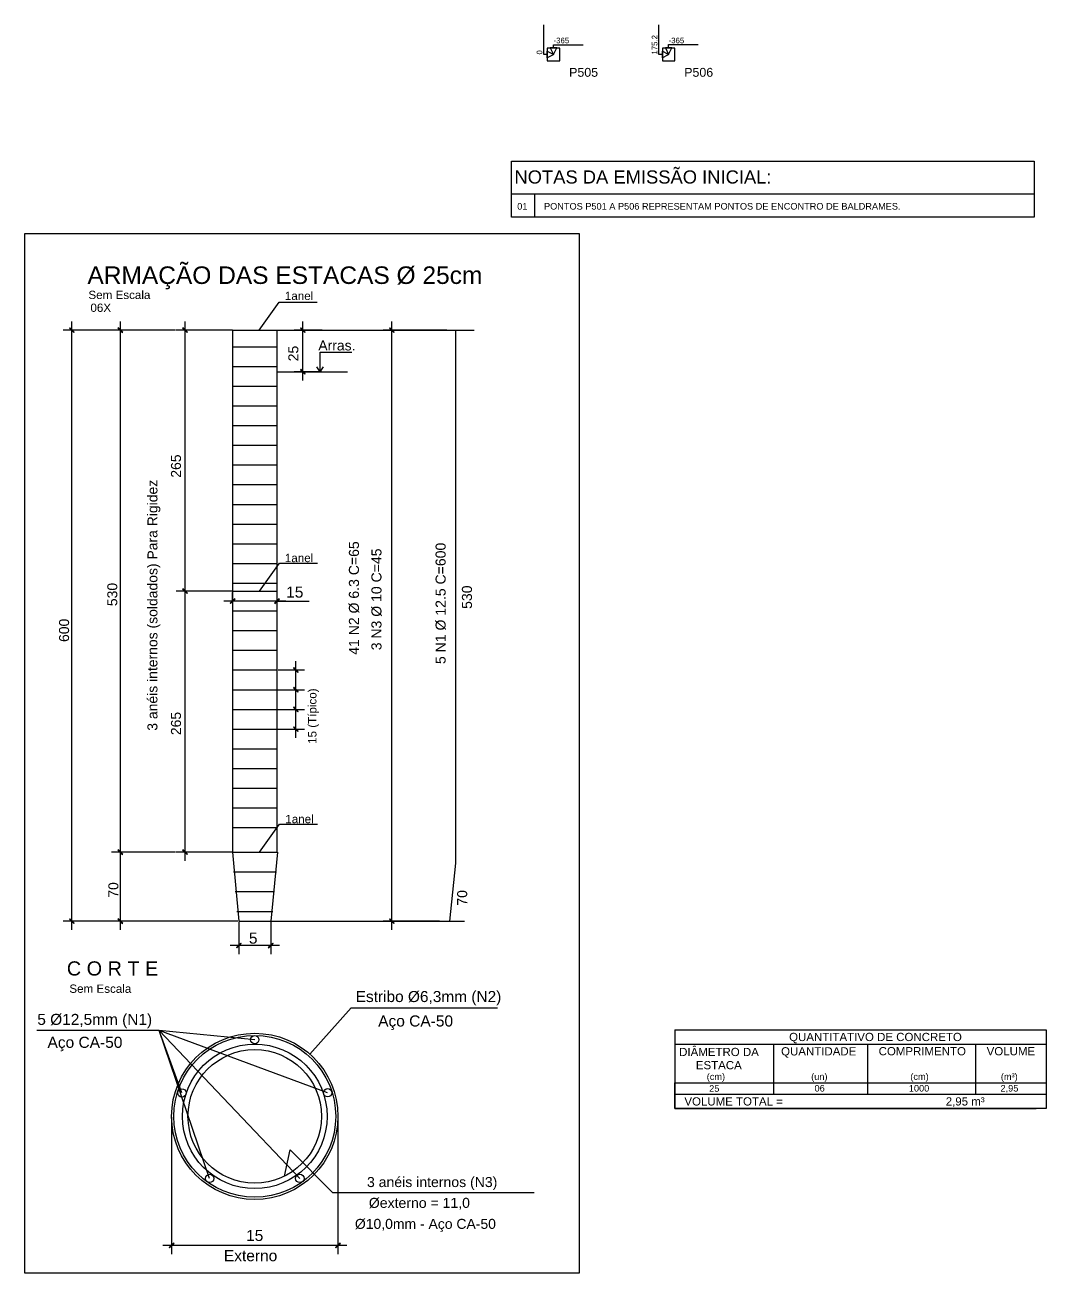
# Model space of a CAD drawing. Extents: x 3 to 128, y 2 to 83.
# Drawn here: x 3.4 to 34.47, y 1.73 to 39.74 of the extents above; entities that cross this region are included whole.
import ezdxf

# ---------------------------------------------------------------- set-up
doc = ezdxf.new("R2010")
doc.units = 0
doc.header["$MEASUREMENT"] = 0
for name, color, linetype in [('1', 3, 'CONTINUOUS'), ('18', 6, 'CONTINUOUS'), ('21', 172, 'CONTINUOUS'), ('23', 100, 'CONTINUOUS'), ('3', 7, 'CONTINUOUS'), ('36', 7, 'CONTINUOUS'), ('6', 178, 'CONTINUOUS')]:
    doc.layers.add(name, color=color, linetype=linetype)
doc.styles.add('TQS_ARIAL', font='arial.ttf')

msp = doc.modelspace()

# ---------------------------------------------------------------- linework, layer by layer
at = {"layer": '1', "color": 3, "linetype": 'Continuous'}
for p, q in [((19.484618, 38.840331), (19.484618, 38.840331)), ((22.987701, 38.840543), (22.987701, 38.840543))]:
    msp.add_line(p, q, dxfattribs=at)
at = {"layer": '18', "color": 6, "linetype": 'Continuous'}
for p, q in [((19.184618, 38.840331), (19.184618, 39.740331)), ((22.687701, 38.840543), (22.687701, 39.740543)), ((19.284618, 38.840331), (19.184618, 38.840331)), ((19.484618, 38.840331), (19.284618, 38.940331)), ((19.284618, 38.940331), (19.284618, 38.740331)), ((19.284618, 38.740331), (19.484618, 38.840331)), ((19.584618, 39.040331), (19.384618, 39.040331)), ((19.384618, 39.040331), (19.484618, 38.840331)), ((19.484618, 39.040331), (19.484618, 39.140331)), ((19.484618, 39.140331), (20.384618, 39.140331)), ((19.484618, 38.840331), (19.584618, 39.040331)), ((22.787701, 38.840543), (22.687701, 38.840543)), ((22.987701, 38.840543), (22.787701, 38.940543)), ((22.787701, 38.940543), (22.787701, 38.740543)), ((22.787701, 38.740543), (22.987701, 38.840543)), ((23.087701, 39.040543), (22.887701, 39.040543)), ((22.887701, 39.040543), (22.987701, 38.840543)), ((22.987701, 39.040543), (22.987701, 39.140543)), ((22.987701, 39.140543), (23.887701, 39.140543)), ((22.987701, 38.840543), (23.087701, 39.040543))]:
    msp.add_line(p, q, dxfattribs=at)
at = {"layer": '21', "color": 172, "linetype": 'Continuous'}
for p, q in [((16.499143, 30.4471), (16.499143, 14.217171)), ((16.499143, 14.217171), (16.321936, 12.445099))]:
    msp.add_line(p, q, dxfattribs=at)
at = {"layer": '23', "color": 100, "linetype": 'Continuous'}
for p, q in [((18.201532, 35.590756), (34.11293, 35.590756)), ((18.201532, 33.890756), (18.201532, 35.590756)), ((34.11293, 35.590756), (34.11293, 33.890756)), ((34.11293, 34.590756), (18.201532, 34.590756)), ((18.901532, 34.590756), (18.901532, 33.890756)), ((34.11293, 33.890756), (18.201532, 33.890756)), ((34.11293, 33.890756), (18.201532, 33.890756)), ((23.174076, 9.138109), (23.174076, 7.088109)), ((23.174076, 9.138109), (34.474076, 9.138109)), ((34.474076, 9.138109), (34.474076, 7.088109)), ((23.174076, 8.788108), (23.174076, 7.088109)), ((34.474076, 8.788108), (34.474076, 7.088109)), ((23.174076, 8.700609), (34.474076, 8.700609)), ((23.174076, 8.438107), (23.174076, 7.088109)), ((26.194076, 7.525609), (26.194076, 8.700609)), ((29.050254, 7.525609), (29.050254, 8.700609)), ((32.337618, 7.175608), (32.337618, 8.700609)), ((34.474076, 8.438107), (34.474076, 7.088109)), ((23.174076, 8.088105), (23.174076, 6.738108)), ((26.194076, 7.175608), (26.194076, 8.350608)), ((26.194076, 7.175608), (26.194076, 8.000607)), ((29.050254, 7.175608), (29.050254, 8.350608)), ((29.050254, 7.175608), (29.050254, 8.000607)), ((32.337618, 7.175608), (32.337618, 8.350608)), ((32.337618, 7.175608), (32.337618, 8.000607)), ((34.474076, 8.088105), (34.474076, 6.738108)), ((23.174076, 7.525609), (34.474076, 7.525609)), ((23.174076, 7.525609), (34.474076, 7.525609)), ((23.174076, 7.088109), (23.174076, 7.525609)), ((23.174076, 7.525609), (34.174076, 7.525609)), ((23.174076, 7.525609), (34.474076, 7.525609)), ((23.174076, 6.738108), (23.174076, 7.175608)), ((23.174076, 7.175608), (34.474076, 7.175608)), ((23.174076, 7.175608), (34.474076, 7.175608)), ((23.174076, 7.088109), (23.174076, 7.175608)), ((23.174076, 7.175608), (34.174076, 7.175608)), ((23.174076, 7.175608), (34.474076, 7.175608)), ((23.174076, 7.088109), (23.174076, 7.175608)), ((23.174076, 7.175608), (34.474076, 7.175608)), ((23.174076, 7.175608), (34.474076, 7.175608)), ((23.174076, 7.175608), (34.174076, 7.175608)), ((23.174076, 7.175608), (34.474076, 7.175608)), ((23.174076, 7.175608), (34.474076, 7.175608)), ((23.174076, 7.175608), (34.174076, 7.175608)), ((23.174076, 7.175608), (34.474076, 7.175608)), ((34.474076, 6.738108), (23.174076, 6.738108)), ((23.174076, 6.738108), (34.174076, 6.738108))]:
    msp.add_line(p, q, dxfattribs=at)
at = {"layer": '3', "color": 7, "linetype": 'Continuous'}
for p, q in [((6.500583, 30.4471), (4.55774, 30.4471)), ((4.824436, 12.180452), (4.824436, 30.713796)), ((7.975708, 30.4471), (6.032864, 30.4471)), ((6.29956, 14.278631), (6.29956, 30.713796)), ((9.717001, 30.4471), (8.002377, 30.4471)), ((8.269073, 22.229517), (8.269073, 30.713796)), ((9.590424, 30.4471), (8.272367, 30.4471)), ((9.704343, 30.4471), (11.079808, 30.4471)), ((9.717001, 30.4471), (9.717001, 14.54533)), ((11.067151, 30.4471), (17.07157, 30.4471)), ((11.067151, 30.4471), (11.067151, 14.54533)), ((12.445593, 30.4471), (11.588281, 30.4471)), ((11.854978, 28.914638), (11.854978, 30.713796)), ((16.237934, 30.4471), (14.29509, 30.4471)), ((14.561787, 12.180452), (14.561787, 30.713796)), ((9.704392, 29.940795), (11.079857, 29.940681)), ((9.704339, 29.340728), (11.079805, 29.340615)), ((12.383218, 29.181334), (12.279223, 29.324921)), ((12.383218, 29.181334), (12.487214, 29.324921)), ((11.092712, 29.181333), (13.213862, 29.181335)), ((12.418923, 29.181334), (11.588281, 29.181334)), ((9.704287, 28.740661), (11.079752, 28.740548)), ((9.704234, 28.140595), (11.0797, 28.140481)), ((9.704182, 27.540528), (11.079647, 27.540415)), ((9.704129, 26.940461), (11.079594, 26.940348)), ((9.704076, 26.340394), (11.079542, 26.340281)), ((9.704024, 25.740328), (11.079489, 25.740215)), ((9.703971, 25.140261), (11.079436, 25.140148)), ((9.703919, 24.540194), (11.079384, 24.540081)), ((9.703866, 23.940128), (11.079331, 23.940015)), ((9.703813, 23.340061), (11.079279, 23.339948)), ((9.717001, 22.496213), (8.002377, 22.496213)), ((9.690331, 22.496213), (8.002377, 22.496213)), ((8.269073, 14.278631), (8.269073, 22.76291)), ((9.703761, 22.739994), (11.079226, 22.739881)), ((9.704343, 22.496325), (11.079808, 22.496212)), ((9.717001, 22.219056), (9.717001, 22.459083)), ((11.333847, 22.192386), (9.450304, 22.192386)), ((11.067151, 22.192386), (12.049351, 22.192386)), ((11.067151, 22.165717), (11.067151, 21.92569)), ((9.703687, 21.896259), (11.079152, 21.896145)), ((9.703634, 21.296192), (11.079099, 21.296079)), ((9.703581, 20.696125), (11.079047, 20.696012)), ((11.639317, 19.229181), (11.639317, 20.36264)), ((9.703529, 20.096059), (11.078994, 20.095945)), ((11.105559, 20.095943), (11.906014, 20.095943)), ((9.703476, 19.495992), (11.078942, 19.495879)), ((11.09382, 19.495878), (11.906014, 19.495878)), ((11.105559, 19.495878), (11.906014, 19.495878)), ((11.639317, 18.629116), (11.639317, 19.762574)), ((11.639317, 18.02905), (11.639317, 19.162508)), ((9.703424, 18.895925), (11.078889, 18.895812)), ((11.09382, 18.895812), (11.906014, 18.895812)), ((11.105559, 18.895812), (11.906014, 18.895812)), ((9.703371, 18.295859), (11.078836, 18.295745)), ((11.09382, 18.295746), (11.906014, 18.295746)), ((9.703318, 17.695792), (11.078784, 17.695679)), ((9.703266, 17.095725), (11.078731, 17.095612)), ((9.703213, 16.495659), (11.078678, 16.495545)), ((9.70316, 15.895592), (11.078626, 15.895479)), ((9.703108, 15.295525), (11.078573, 15.295412)), ((7.720818, 14.545327), (6.032864, 14.545327)), ((7.975708, 14.545327), (6.032864, 14.545327)), ((6.29956, 12.180452), (6.29956, 14.812023)), ((9.690331, 14.545327), (8.002377, 14.545327)), ((9.704343, 14.545332), (11.079808, 14.545095)), ((9.717001, 14.54533), (9.906791, 12.447148)), ((11.079808, 14.54556), (10.877449, 12.447148)), ((9.741154, 13.945263), (11.052061, 13.945263)), ((9.795433, 13.345196), (10.994194, 13.345196)), ((9.849712, 12.74513), (10.936327, 12.74513)), ((6.27289, 12.447148), (4.55774, 12.447148)), ((9.880122, 12.447148), (6.032864, 12.447148)), ((9.906791, 12.447148), (10.877449, 12.447148)), ((9.906791, 12.420479), (9.906791, 11.438707)), ((10.877449, 12.447148), (16.770738, 12.447148)), ((10.877449, 12.420479), (10.877449, 11.438707)), ((16.010241, 12.447148), (14.29509, 12.447148)), ((11.144145, 11.705404), (9.640095, 11.705404)), ((13.321392, 9.809904), (17.782946, 9.809904)), ((7.480968, 9.118559), (3.758021, 9.118559)), ((8.17228, 7.214123), (7.480968, 9.118559)), ((10.391156, 8.836978), (7.480968, 9.118559)), ((12.609304, 7.221522), (7.480968, 9.118559)), ((9.018125, 4.611), (7.480968, 9.118559)), ((11.763281, 4.61225), (7.480968, 9.118559)), ((7.859688, 6.474137), (7.859688, 2.302121)), ((12.922624, 6.474137), (12.922624, 2.302121)), ((12.755373, 4.180464), (18.892566, 4.180464)), ((13.189321, 2.568818), (7.592992, 2.568818))]:
    msp.add_line(p, q, dxfattribs=at)
for points in [[(3.396989, 33.387914), (20.259823, 33.387914), (20.259823, 1.729537), (3.396989, 1.729537), (3.396989, 33.387914)], [(10.52645, 30.447386), (11.133182, 31.298631), (12.291334, 31.298631)], [(4.884038, 30.373354), (4.898182, 30.387497), (4.764834, 30.520845), (4.75069, 30.506702), (4.884038, 30.373354)], [(6.359162, 30.373354), (6.373306, 30.387497), (6.239958, 30.520845), (6.225814, 30.506702), (6.359162, 30.373354)], [(8.328676, 30.373354), (8.342819, 30.387497), (8.209471, 30.520845), (8.195328, 30.506702), (8.328676, 30.373354)], [(11.91458, 30.373354), (11.928724, 30.387497), (11.795375, 30.520845), (11.781232, 30.506702), (11.91458, 30.373354)], [(14.621389, 30.373354), (14.635533, 30.387497), (14.502184, 30.520845), (14.488041, 30.506702), (14.621389, 30.373354)], [(12.383218, 29.181334), (12.383218, 29.775465), (13.346497, 29.775465)], [(11.795375, 29.25508), (11.781232, 29.240936), (11.91458, 29.107588), (11.928724, 29.121732), (11.795375, 29.25508)], [(10.539108, 22.496499), (11.14584, 23.347744), (12.303992, 23.347744)], [(8.328676, 22.422467), (8.342819, 22.436611), (8.209471, 22.569959), (8.195328, 22.555815), (8.328676, 22.422467)], [(8.209471, 22.569959), (8.195328, 22.555815), (8.328676, 22.422467), (8.342819, 22.436611), (8.209471, 22.569959)], [(9.790746, 22.251989), (9.776603, 22.266132), (9.643255, 22.132784), (9.657398, 22.11864), (9.790746, 22.251989)], [(10.993405, 22.132784), (11.007548, 22.11864), (11.140896, 22.251989), (11.126753, 22.266132), (10.993405, 22.132784)], [(11.698919, 20.022198), (11.713063, 20.036341), (11.579715, 20.169689), (11.565571, 20.155546), (11.698919, 20.022198)], [(11.698919, 19.422132), (11.713063, 19.436276), (11.579715, 19.569624), (11.565571, 19.55548), (11.698919, 19.422132)], [(11.579715, 19.569624), (11.565571, 19.55548), (11.698919, 19.422132), (11.713063, 19.436276), (11.579715, 19.569624)], [(11.698919, 18.822066), (11.713063, 18.83621), (11.579715, 18.969558), (11.565571, 18.955414), (11.698919, 18.822066)], [(11.579715, 18.969558), (11.565571, 18.955414), (11.698919, 18.822066), (11.713063, 18.83621), (11.579715, 18.969558)], [(11.579715, 18.369492), (11.565571, 18.355349), (11.698919, 18.222), (11.713063, 18.236144), (11.579715, 18.369492)], [(10.539108, 14.545846), (11.14584, 15.397091), (12.303992, 15.397091)], [(6.239958, 14.619073), (6.225814, 14.604929), (6.359162, 14.471581), (6.373306, 14.485725), (6.239958, 14.619073)], [(6.359162, 14.471581), (6.373306, 14.485725), (6.239958, 14.619073), (6.225814, 14.604929), (6.359162, 14.471581)], [(8.209471, 14.619073), (8.195328, 14.604929), (8.328676, 14.471581), (8.342819, 14.485725), (8.209471, 14.619073)], [(4.764834, 12.520894), (4.75069, 12.506751), (4.884038, 12.373403), (4.898182, 12.387546), (4.764834, 12.520894)], [(6.239958, 12.520894), (6.225814, 12.506751), (6.359162, 12.373403), (6.373306, 12.387546), (6.239958, 12.520894)], [(14.502184, 12.520894), (14.488041, 12.506751), (14.621389, 12.373403), (14.635533, 12.387546), (14.502184, 12.520894)], [(9.980537, 11.765006), (9.966394, 11.77915), (9.833045, 11.645802), (9.847189, 11.631658), (9.980537, 11.765006)], [(10.803703, 11.645802), (10.817847, 11.631658), (10.951195, 11.765006), (10.937051, 11.77915), (10.803703, 11.645802)], [(12.069391, 8.396026), (13.321392, 9.809904)], [(11.291367, 4.678377), (11.470868, 5.477572), (12.755373, 4.180464)], [(7.933434, 2.62842), (7.91929, 2.642564), (7.785942, 2.509215), (7.800086, 2.495072), (7.933434, 2.62842)], [(12.848878, 2.509215), (12.863022, 2.495072), (12.99637, 2.62842), (12.982226, 2.642564), (12.848878, 2.509215)]]:
    msp.add_lwpolyline(points, dxfattribs=at)
for centre, radius in [((10.391156, 6.500806), 2.531468), ((10.391156, 6.500806), 2.463962), ((10.391156, 8.836978), 0.127791), ((10.391156, 6.500806), 2.201405), ((10.391156, 6.500806), 2.032641), ((8.17228, 7.214123), 0.127791), ((12.609304, 7.221522), 0.127791), ((9.018125, 4.611), 0.127791), ((11.763281, 4.61225), 0.127791)]:
    msp.add_circle(centre, radius, dxfattribs=at)
for points in [[(4.884038, 30.373354), (4.764834, 30.520845), (4.75069, 30.506702)], [(4.884038, 30.373354), (4.75069, 30.506702), (4.884038, 30.373354)], [(4.884038, 30.373354), (4.898182, 30.387497), (4.764834, 30.520845)], [(6.359162, 30.373354), (6.239958, 30.520845), (6.225814, 30.506702)], [(6.359162, 30.373354), (6.225814, 30.506702), (6.359162, 30.373354)], [(6.359162, 30.373354), (6.373306, 30.387497), (6.239958, 30.520845)], [(8.328676, 30.373354), (8.209471, 30.520845), (8.195328, 30.506702)], [(8.328676, 30.373354), (8.195328, 30.506702), (8.328676, 30.373354)], [(8.328676, 30.373354), (8.342819, 30.387497), (8.209471, 30.520845)], [(11.91458, 30.373354), (11.795375, 30.520845), (11.781232, 30.506702)], [(11.91458, 30.373354), (11.781232, 30.506702), (11.91458, 30.373354)], [(11.91458, 30.373354), (11.928724, 30.387497), (11.795375, 30.520845)], [(14.621389, 30.373354), (14.502184, 30.520845), (14.488041, 30.506702)], [(14.621389, 30.373354), (14.488041, 30.506702), (14.621389, 30.373354)], [(14.621389, 30.373354), (14.635533, 30.387497), (14.502184, 30.520845)], [(11.795375, 29.25508), (11.781232, 29.240936), (11.91458, 29.107588)], [(11.795375, 29.25508), (11.91458, 29.107588), (11.928724, 29.121732)], [(11.795375, 29.25508), (11.928724, 29.121732), (11.795375, 29.25508)], [(8.328676, 22.422467), (8.209471, 22.569959), (8.195328, 22.555815)], [(8.209471, 22.569959), (8.195328, 22.555815), (8.328676, 22.422467)], [(8.328676, 22.422467), (8.195328, 22.555815), (8.328676, 22.422467)], [(8.328676, 22.422467), (8.342819, 22.436611), (8.209471, 22.569959)], [(8.209471, 22.569959), (8.328676, 22.422467), (8.342819, 22.436611)], [(8.209471, 22.569959), (8.342819, 22.436611), (8.209471, 22.569959)], [(9.790746, 22.251989), (9.776603, 22.266132), (9.643255, 22.132784)], [(9.790746, 22.251989), (9.643255, 22.132784), (9.657398, 22.11864)], [(9.790746, 22.251989), (9.657398, 22.11864), (9.790746, 22.251989)], [(10.993405, 22.132784), (11.140896, 22.251989), (11.126753, 22.266132)], [(10.993405, 22.132784), (11.126753, 22.266132), (10.993405, 22.132784)], [(10.993405, 22.132784), (11.007548, 22.11864), (11.140896, 22.251989)], [(11.698919, 20.022198), (11.579715, 20.169689), (11.565571, 20.155546)], [(11.698919, 20.022198), (11.565571, 20.155546), (11.698919, 20.022198)], [(11.698919, 20.022198), (11.713063, 20.036341), (11.579715, 20.169689)], [(11.698919, 19.422132), (11.579715, 19.569624), (11.565571, 19.55548)], [(11.579715, 19.569624), (11.565571, 19.55548), (11.698919, 19.422132)], [(11.698919, 19.422132), (11.565571, 19.55548), (11.698919, 19.422132)], [(11.698919, 19.422132), (11.713063, 19.436276), (11.579715, 19.569624)], [(11.579715, 19.569624), (11.698919, 19.422132), (11.713063, 19.436276)], [(11.579715, 19.569624), (11.713063, 19.436276), (11.579715, 19.569624)], [(11.698919, 18.822066), (11.579715, 18.969558), (11.565571, 18.955414)], [(11.579715, 18.969558), (11.565571, 18.955414), (11.698919, 18.822066)], [(11.698919, 18.822066), (11.565571, 18.955414), (11.698919, 18.822066)], [(11.698919, 18.822066), (11.713063, 18.83621), (11.579715, 18.969558)], [(11.579715, 18.969558), (11.698919, 18.822066), (11.713063, 18.83621)], [(11.579715, 18.969558), (11.713063, 18.83621), (11.579715, 18.969558)], [(11.579715, 18.369492), (11.565571, 18.355349), (11.698919, 18.222)], [(11.579715, 18.369492), (11.698919, 18.222), (11.713063, 18.236144)], [(11.579715, 18.369492), (11.713063, 18.236144), (11.579715, 18.369492)], [(6.239958, 14.619073), (6.225814, 14.604929), (6.359162, 14.471581)], [(6.359162, 14.471581), (6.239958, 14.619073), (6.225814, 14.604929)], [(6.359162, 14.471581), (6.225814, 14.604929), (6.359162, 14.471581)], [(6.239958, 14.619073), (6.359162, 14.471581), (6.373306, 14.485725)], [(6.239958, 14.619073), (6.373306, 14.485725), (6.239958, 14.619073)], [(6.359162, 14.471581), (6.373306, 14.485725), (6.239958, 14.619073)], [(8.209471, 14.619073), (8.195328, 14.604929), (8.328676, 14.471581)], [(8.209471, 14.619073), (8.328676, 14.471581), (8.342819, 14.485725)], [(8.209471, 14.619073), (8.342819, 14.485725), (8.209471, 14.619073)], [(4.764834, 12.520894), (4.75069, 12.506751), (4.884038, 12.373403)], [(4.764834, 12.520894), (4.884038, 12.373403), (4.898182, 12.387546)], [(4.764834, 12.520894), (4.898182, 12.387546), (4.764834, 12.520894)], [(6.239958, 12.520894), (6.225814, 12.506751), (6.359162, 12.373403)], [(6.239958, 12.520894), (6.359162, 12.373403), (6.373306, 12.387546)], [(6.239958, 12.520894), (6.373306, 12.387546), (6.239958, 12.520894)], [(14.502184, 12.520894), (14.488041, 12.506751), (14.621389, 12.373403)], [(14.502184, 12.520894), (14.621389, 12.373403), (14.635533, 12.387546)], [(14.502184, 12.520894), (14.635533, 12.387546), (14.502184, 12.520894)], [(9.980537, 11.765006), (9.966394, 11.77915), (9.833045, 11.645802)], [(9.980537, 11.765006), (9.833045, 11.645802), (9.847189, 11.631658)], [(9.980537, 11.765006), (9.847189, 11.631658), (9.980537, 11.765006)], [(10.803703, 11.645802), (10.951195, 11.765006), (10.937051, 11.77915)], [(10.803703, 11.645802), (10.937051, 11.77915), (10.803703, 11.645802)], [(10.803703, 11.645802), (10.817847, 11.631658), (10.951195, 11.765006)], [(7.933434, 2.62842), (7.91929, 2.642564), (7.785942, 2.509215)], [(7.933434, 2.62842), (7.785942, 2.509215), (7.800086, 2.495072)], [(7.933434, 2.62842), (7.800086, 2.495072), (7.933434, 2.62842)], [(12.848878, 2.509215), (12.99637, 2.62842), (12.982226, 2.642564)], [(12.848878, 2.509215), (12.982226, 2.642564), (12.848878, 2.509215)], [(12.848878, 2.509215), (12.863022, 2.495072), (12.99637, 2.62842)]]:
    msp.add_solid(points, dxfattribs=at)
at = {"layer": '6', "color": 178, "linetype": 'Continuous'}
for points in [[(19.294618, 38.650331), (19.674618, 38.650331), (19.674618, 39.030331), (19.294618, 39.030331), (19.294618, 38.650331)], [(22.797701, 38.650543), (23.177701, 38.650543), (23.177701, 39.030543), (22.797701, 39.030543), (22.797701, 38.650543)]]:
    msp.add_lwpolyline(points, dxfattribs=at)

# ---------------------------------------------------------------- texts
at = {"layer": '18', "color": 6, "linetype": 'Continuous', "style": 'TQS_ARIAL'}
for p in [(19.484618, 39.182831), (22.987701, 39.183043)]:
    msp.add_text('-365', height=0.17, dxfattribs=at).set_placement(p)
for s, p in [('175.2', (22.645201, 38.840543)), ('0', (19.142118, 38.840331))]:
    msp.add_text(s, height=0.17, rotation=90, dxfattribs=at).set_placement(p)
at = {"layer": '23', "color": 100, "linetype": 'Continuous', "style": 'TQS_ARIAL'}
for s, height, p in [('NOTAS DA EMISSÃO INICIAL:', 0.4, (18.294571, 34.910897)), ('01', 0.2, (18.379422, 34.117561)), ('PONTOS P501 A P506 REPRESENTAM PONTOS DE ENCONTRO DE BALDRAMES.', 0.2, (19.194571, 34.117561)), ('QUANTITATIVO DE CONCRETO', 0.25, (26.654574, 8.794359)), ('DIÂMETRO DA', 0.25, (23.307834, 8.337397)), ('QUANTIDADE', 0.25, (26.41065, 8.356859)), ('COMPRIMENTO', 0.25, (29.379765, 8.36046)), ('VOLUME', 0.25, (32.667129, 8.36046)), ('ESTACA', 0.25, (23.815971, 7.935705)), ('(cm)', 0.2, (24.147643, 7.611554)), ('(un)', 0.2, (27.326073, 7.611554)), ('(cm)', 0.2, (30.34406, 7.611554)), ('(m³)', 0.2, (33.099637, 7.611554)), ('     25', 0.2, (23.833737, 7.250609)), ('    06', 0.2, (27.117938, 7.256653)), ('   1000', 0.2, (30.065802, 7.256653)), ('    2,95', 0.2, (32.778766, 7.256653)), ('VOLUME TOTAL = ', 0.25, (23.466905, 6.831858)), ('   2,95 m³', 0.25, (31.131081, 6.831858))]:
    msp.add_text(s, height=height, dxfattribs=at).set_placement(p)
at = {"layer": '3', "color": 7, "linetype": 'Continuous', "style": 'TQS_ARIAL'}
for s, height, p in [('Sem Escala', 0.253153, (5.328376, 31.393077)), ('1anel', 0.253153, (11.306529, 31.36359)), ('06X', 0.253, (5.389191, 31.001682)), ('Arras.', 0.303784, (12.324476, 29.828358)), ('1anel', 0.253153, (11.306529, 23.380909)), ('15', 0.336, (11.348325, 22.300637)), ('1anel', 0.253153, (11.319187, 15.430024)), (' 5', 0.336, (10.082744, 11.760917)), ('C O R T E', 0.432, (4.671326, 10.790179)), ('Sem Escala', 0.253153, (4.747834, 10.263452)), ('Estribo Ø6,3mm (N2)', 0.336, (13.462033, 9.982691)), (' 5 Ø12,5mm (N1)', 0.336, (3.641933, 9.286599)), ('Aço CA-50', 0.337538, (14.147225, 9.237636)), ('Aço CA-50', 0.337538, (4.08286, 8.587846)), (' 3 anéis internos (N3)', 0.306, (13.688165, 4.347789)), ('Øexterno = 11,0', 0.306, (13.863138, 3.713417)), ('15', 0.336, (10.128844, 2.705971)), ('Ø10,0mm - Aço CA-50', 0.303784, (13.439473, 3.07491)), ('Externo', 0.337538, (9.451185, 2.090508))]:
    msp.add_text(s, height=height, dxfattribs=at).set_placement(p)
for s, height, p in [('25', 0.306, (11.717946, 29.495645)), ('265', 0.303784, (8.144186, 25.952412)), ('3 anéis internos (soldados) Para Rigidez', 0.303784, (7.427807, 18.246308)), ('41 N2 %%c 6.3 C=65', 0.306, (13.56199, 20.558413)), ('5 N1 %%c 12.5 C=600', 0.306, (16.200023, 20.276588)), ('3 N3 %%c 10 C=45', 0.306, (14.247764, 20.695575)), ('530', 0.303784, (6.206237, 22.040538)), ('530', 0.306, (17.001646, 21.956066)), ('600', 0.303784, (4.73844, 20.94974)), ('15 (Típico)', 0.253153, (12.268594, 17.844775)), ('265', 0.303784, (8.144186, 18.111993)), ('70', 0.303784, (6.238913, 13.15983)), ('70', 0.306, (16.856708, 12.917499))]:
    msp.add_text(s, height=height, rotation=90, dxfattribs=at).set_placement(p)
at = {"layer": '36', "color": 7, "linetype": 'Continuous', "style": 'TQS_ARIAL'}
for s, p in [('P505', (19.959618, 38.162831)), ('P506', (23.462701, 38.163043))]:
    msp.add_text(s, height=0.27, dxfattribs=at).set_placement(p)
at = {"layer": '6', "color": 178, "linetype": 'Continuous', "style": 'TQS_ARIAL'}
msp.add_text('ARMAÇÃO DAS ESTACAS Ø 25cm', height=0.534, dxfattribs=at).set_placement((5.297674, 31.853135))

doc.saveas('drawing.dxf')
